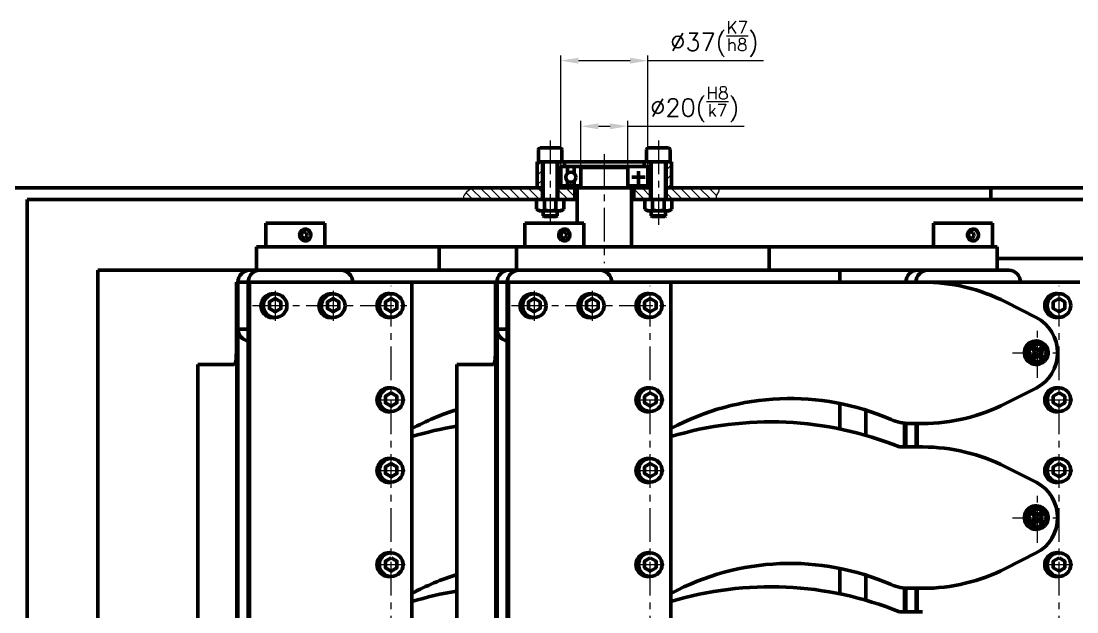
# Model space of a CAD drawing. Header units: millimetres. Extents: x 141 to 982, y 511 to 1105.
# Drawn here: x 235.7 to 385, y 748 to 831.6 of the extents above; entities that cross this region are included whole.
import ezdxf

# ---------------------------------------------------------------- set-up
doc = ezdxf.new("R2010")
doc.units = ezdxf.units.MM
doc.header["$LTSCALE"] = 0.3
doc.linetypes.add('CENTER', pattern=[50.8, 31.75, -6.35, 6.35, -6.35])
for name, color, linetype, lineweight in [('剖面线', 190, 'Continuous', 18), ('尺寸线', 6, 'Continuous', 18), ('粗实线', 7, 'Continuous', 50), ('细实线', 3, 'Continuous', 18), ('细点画线', 1, 'CENTER', 18)]:
    doc.layers.add(name, color=color, linetype=linetype, lineweight=lineweight)
doc.styles.add('我的样式', font='romans.shx', dxfattribs={"height": 2.5, "bigfont": 'chineset.shx'})
doc.dimstyles.new('我的样式', dxfattribs={"dimtxt": 2.5, "dimasz": 2.5, "dimexe": 0.75, "dimexo": 0.625, "dimtad": 1, "dimdec": 1, "dimlfac": 3, "dimdsep": 46, "dimtxsty": '我的样式', "dimcen": 2.5, "dimclrd": 256, "dimclre": 256, "dimclrt": 256, "dimadec": 0, "dimazin": 0, "dimtp": 0.018, "dimtm": 0.018, "dimtfac": 1, "dimtdec": 1, "dimtmove": 0, "dimatfit": 3, "dimfxl": 1, "dimlwd": 18, "dimlwe": 18, "dimarcsym": 0})

# ---------------------------------------------------------------- blocks, each defined once
blk = doc.blocks.new('*D24')
at = {"layer": 'Defpoints', "color": 0, "transparency": 16777216}
for p in [(321.49, 816.72), (314.82, 809.5), (321.49, 809.45)]:
    blk.add_point(p, dxfattribs=at)
at = {"layer": '尺寸线', "linetype": 'Continuous', "lineweight": 18, "transparency": 16777216}
for p, q in [((314.82, 810.13), (314.82, 817.47)), ((321.49, 810.08), (321.49, 817.47)), ((317.32, 816.72), (318.99, 816.72)), ((321.49, 816.72), (337.93, 816.72))]:
    blk.add_line(p, q, dxfattribs=at)
at = {"layer": '尺寸线', "transparency": 16777216}
for points in [[(317.32, 817.13), (317.32, 816.3), (314.82, 816.72)], [(318.99, 817.13), (318.99, 816.3), (321.49, 816.72)]]:
    blk.add_solid(points, dxfattribs=at)
at = {"layer": '尺寸线', "transparency": 16777216, "insert": (330.96, 819.8), "char_height": 2.5, "attachment_point": 5, "style": '我的样式'}
blk.add_mtext('{\\Fromans,chineset|c134;%%C20(\\H0.7x;\\SH8/k7;\\H1.4286x;)}', dxfattribs=at)
blk = doc.blocks.new('*D25')
at = {"layer": 'Defpoints', "color": 0, "transparency": 16777216}
for p in [(324.32, 826), (311.99, 809.5), (324.32, 809.5)]:
    blk.add_point(p, dxfattribs=at)
at = {"layer": '尺寸线', "linetype": 'Continuous', "lineweight": 18, "transparency": 16777216}
for p, q in [((311.99, 810.13), (311.99, 826.75)), ((314.49, 826), (321.82, 826)), ((324.32, 810.13), (324.32, 826.75)), ((324.32, 826), (340.68, 826))]:
    blk.add_line(p, q, dxfattribs=at)
at = {"layer": '尺寸线', "transparency": 16777216}
for points in [[(314.49, 826.41), (314.49, 825.58), (311.99, 826)], [(321.82, 826.41), (321.82, 825.58), (324.32, 826)]]:
    blk.add_solid(points, dxfattribs=at)
at = {"layer": '尺寸线', "transparency": 16777216, "insert": (333.75, 829.08), "char_height": 2.5, "attachment_point": 5, "style": '我的样式'}
blk.add_mtext('{\\Fromans,chineset|c134;%%C37(\\H0.7x;\\SK7/h8;\\H1.4286x;)}', dxfattribs=at)

msp = doc.modelspace()

# ---------------------------------------------------------------- hatches: boundary and pattern name
at = {"layer": '剖面线'}
h = msp.add_hatch(dxfattribs=at)
h.set_pattern_fill('ANSI31', color=256, scale=0.3)
h.paths.add_polyline_path([(309.404, 811.668), (308.658, 811.668), (308.658, 808.001), (309.404, 808.001)])
h.paths.add_polyline_path([(312.513, 811.668), (312.491, 811.668), (311.604, 811.668), (311.604, 808.001), (311.991, 808.001), (311.991, 811.001), (312.491, 811.001), (312.513, 811.001)])
h.paths.add_polyline_path([(324.711, 811.668), (323.824, 811.668), (323.802, 811.668), (323.802, 811.001), (324.224, 811.001), (324.324, 811.001), (324.324, 808.001), (324.711, 808.001)])
h.paths.add_polyline_path([(327.658, 811.668), (326.911, 811.668), (326.911, 808.001), (327.658, 808.001)])
h = msp.add_hatch(dxfattribs=at)
h.set_pattern_fill('ANSI31', color=256, scale=0.3)
h.paths.add_polyline_path([(312.513, 811.668), (312.491, 811.668), (311.604, 811.668), (311.604, 808.001), (311.991, 808.001), (311.991, 811.001), (312.491, 811.001), (312.513, 811.001)])
h = msp.add_hatch(dxfattribs=at)
h.set_pattern_fill('ANSI31', color=256, scale=0.1)
h.paths.add_polyline_path([(314.824, 808.301), (314.198, 808.301), (314.198, 808.001), (314.824, 808.001)])
h.paths.add_polyline_path([(322.118, 808.301), (321.491, 808.301), (321.491, 808.001), (321.491, 808.001), (322.118, 808.001)])
h = msp.add_hatch(dxfattribs=at)
h.set_pattern_fill('ANSI31', color=256, scale=0.3, angle=90)
edge = h.paths.add_edge_path()
edge.add_line((309.404, 808.001), (299.643, 808.001))
edge.add_spline(control_points=[(299.643, 808.001), (299.154, 807.749), (298.355, 807.277), (298.203, 806.64), (298.232, 806.335)], knot_values=[8.0073406, 8.0073406, 8.0073406, 8.0073406, 9.4987998, 10.6675155, 10.6675155, 10.6675155, 10.6675155], degree=3, periodic=0)
edge.add_line((298.232, 806.335), (309.404, 806.335))
edge.add_line((309.404, 806.335), (309.404, 808.001))
h.paths.add_polyline_path([(313.991, 808.001), (311.604, 808.001), (311.604, 806.335), (313.991, 806.335)])
h.paths.add_polyline_path([(324.711, 808.001), (322.324, 808.001), (322.324, 806.335), (324.711, 806.335)])
edge = h.paths.add_edge_path()
edge.add_spline(control_points=[(334.01, 806.335), (333.956, 806.532), (333.944, 806.915), (334.381, 807.457), (334.376, 807.818), (334.32, 808.001)], knot_values=[1.5201547, 1.5201547, 1.5201547, 1.5201547, 2.1416927, 2.752403, 3.3789013, 3.3789013, 3.3789013, 3.3789013], degree=3, periodic=0)
edge.add_line((334.32, 808.001), (326.911, 808.001))
edge.add_line((326.911, 808.001), (326.911, 806.335))
edge.add_line((326.911, 806.335), (334.01, 806.335))

# ---------------------------------------------------------------- linework, layer by layer
at = {"layer": '粗实线'}
for p, q in [((308.838, 813.418), (308.838, 811.668)), ((309.542, 813.668), (309.088, 813.668)), ((310.023, 813.668), (309.542, 813.668)), ((310.985, 813.668), (310.023, 813.668)), ((311.466, 813.668), (310.985, 813.668)), ((311.921, 813.668), (311.466, 813.668)), ((312.171, 811.668), (312.171, 813.418)), ((324.145, 811.668), (324.145, 813.418)), ((324.395, 813.668), (324.849, 813.668)), ((324.849, 813.668), (325.33, 813.668)), ((325.33, 813.668), (326.293, 813.668)), ((326.293, 813.668), (326.774, 813.668)), ((326.774, 813.668), (327.228, 813.668)), ((327.478, 813.418), (327.478, 811.668)), ((308.658, 808.001), (308.658, 811.668)), ((308.658, 811.668), (309.61, 811.668)), ((309.404, 811.668), (309.404, 806.335)), ((309.504, 811.668), (309.504, 806.335)), ((309.61, 811.668), (311.398, 811.668)), ((311.398, 811.668), (309.61, 811.668)), ((311.398, 811.668), (312.491, 811.668)), ((311.504, 806.335), (311.504, 811.668)), ((311.604, 806.335), (311.604, 811.668)), ((312.491, 811.668), (323.824, 811.668)), ((312.513, 811.001), (312.513, 811.668)), ((323.802, 811.001), (323.802, 811.668)), ((323.824, 811.668), (324.917, 811.668)), ((324.711, 806.335), (324.711, 811.668)), ((324.811, 806.335), (324.811, 811.668)), ((324.917, 811.668), (326.706, 811.668)), ((326.706, 811.668), (327.658, 811.668)), ((326.811, 811.668), (326.811, 806.335)), ((326.911, 811.668), (326.911, 806.335)), ((327.658, 811.668), (327.658, 808.001)), ((311.991, 811.001), (311.991, 808.001)), ((311.991, 811.001), (312.491, 811.001)), ((311.991, 808.101), (311.991, 810.901)), ((312.091, 811.001), (312.936, 811.001)), ((312.936, 811.001), (312.936, 810.025)), ((313.88, 811.001), (312.936, 811.001)), ((313.88, 810.053), (313.88, 811.001)), ((313.88, 811.001), (314.724, 811.001)), ((314.724, 811.001), (314.824, 811.001)), ((321.491, 811.001), (314.824, 811.001)), ((314.824, 810.901), (314.885, 811.001)), ((314.824, 810.901), (314.824, 808.101)), ((314.824, 810.901), (314.824, 808.001)), ((314.824, 810.901), (321.491, 810.901)), ((321.491, 810.901), (321.43, 811.001)), ((321.491, 811.001), (321.591, 811.001)), ((321.491, 808.101), (321.491, 810.901)), ((321.491, 808.001), (321.491, 810.901)), ((321.591, 811.001), (322.436, 811.001)), ((323.38, 811.001), (322.436, 811.001)), ((323.001, 808.537), (323.001, 810.354)), ((323.38, 811.001), (324.224, 811.001)), ((323.824, 811.001), (324.324, 811.001)), ((324.324, 808.001), (324.324, 811.001)), ((324.324, 810.901), (324.324, 808.101)), ((311.991, 808.301), (314.824, 808.301)), ((312.936, 808.978), (312.936, 808.301)), ((313.88, 808.301), (313.88, 808.949)), ((314.198, 808.001), (314.198, 808.301)), ((321.491, 808.301), (324.324, 808.301)), ((322.08, 809.501), (323.922, 809.501)), ((322.118, 808.001), (322.118, 808.301)), ((234.824, 808.001), (309.404, 808.001)), ((311.604, 808.001), (324.711, 808.001)), ((313.991, 806.335), (313.991, 808.001)), ((314.324, 808.001), (314.324, 803.001)), ((314.824, 808.001), (321.491, 808.001)), ((321.991, 799.668), (321.991, 808.001)), ((322.324, 808.001), (322.324, 806.335)), ((326.911, 808.001), (372.824, 808.001)), ((372.824, 808.001), (372.824, 806.335)), ((431.491, 808.001), (372.824, 808.001)), ((236.491, 636.335), (236.491, 806.335)), ((236.491, 806.335), (314.324, 806.335)), ((308.58, 806.335), (308.58, 804.971)), ((309.685, 804.855), (309.685, 806.335)), ((311.324, 806.335), (311.324, 804.855)), ((312.429, 806.335), (312.429, 804.971)), ((321.991, 806.335), (322.158, 806.335)), ((322.158, 806.335), (372.824, 806.335)), ((323.887, 806.335), (323.887, 804.971)), ((324.992, 806.335), (324.992, 804.855)), ((326.631, 804.855), (326.631, 806.335)), ((327.736, 806.335), (327.736, 804.971)), ((372.824, 806.335), (431.491, 806.335)), ((308.58, 804.971), (308.963, 804.75)), ((309.504, 804.75), (308.963, 804.75)), ((309.504, 804.75), (311.504, 804.75)), ((309.504, 804.75), (309.504, 804.03)), ((309.588, 803.947), (309.504, 804.03)), ((309.504, 804.03), (311.504, 804.03)), ((311.421, 803.947), (309.588, 803.947)), ((311.504, 804.03), (311.421, 803.947)), ((311.504, 804.03), (311.504, 804.75)), ((312.046, 804.75), (311.504, 804.75)), ((312.046, 804.75), (312.429, 804.971)), ((324.27, 804.75), (323.887, 804.971)), ((324.27, 804.75), (324.811, 804.75)), ((326.811, 804.75), (324.811, 804.75)), ((324.811, 804.03), (324.811, 804.75)), ((324.811, 804.03), (324.895, 803.947)), ((326.811, 804.03), (324.811, 804.03)), ((324.895, 803.947), (326.728, 803.947)), ((326.728, 803.947), (326.811, 804.03)), ((326.811, 804.75), (326.811, 804.03)), ((326.811, 804.75), (327.353, 804.75)), ((327.736, 804.971), (327.353, 804.75)), ((270.283, 803.001), (270.283, 799.668)), ((270.535, 803.001), (270.283, 803.001)), ((278.617, 803.001), (270.535, 803.001)), ((278.617, 799.668), (278.617, 803.001)), ((306.932, 803.001), (306.932, 799.668)), ((307.183, 803.001), (306.932, 803.001)), ((315.265, 803.001), (307.183, 803.001)), ((315.265, 799.668), (315.265, 803.001)), ((364.758, 803.001), (364.758, 799.668)), ((365.009, 803.001), (364.758, 803.001)), ((373.091, 803.001), (365.009, 803.001)), ((373.091, 799.668), (373.091, 803.001)), ((275.561, 801.791), (275.261, 801.432)), ((275.261, 801.432), (275.403, 800.975)), ((275.403, 800.975), (275.845, 800.878)), ((276.004, 801.694), (275.561, 801.791)), ((275.845, 800.878), (276.146, 801.237)), ((276.146, 801.237), (276.004, 801.694)), ((312.295, 801.791), (311.994, 801.432)), ((311.994, 801.432), (312.136, 800.975)), ((312.136, 800.975), (312.579, 800.878)), ((312.737, 801.694), (312.295, 801.791)), ((312.579, 800.878), (312.88, 801.237)), ((312.88, 801.237), (312.737, 801.694)), ((369.923, 801.791), (369.622, 801.432)), ((369.622, 801.432), (369.764, 800.975)), ((369.764, 800.975), (370.207, 800.878)), ((370.366, 801.694), (369.923, 801.791)), ((370.207, 800.878), (370.508, 801.237)), ((370.508, 801.237), (370.366, 801.694)), ((268.936, 799.668), (268.936, 796.335)), ((268.936, 799.668), (294.824, 799.668)), ((294.824, 799.668), (294.824, 796.335)), ((294.824, 799.668), (305.74, 799.668)), ((305.74, 799.668), (305.74, 796.335)), ((305.74, 799.668), (308.125, 799.668)), ((313.231, 799.668), (308.125, 799.668)), ((313.231, 799.668), (315.657, 799.668)), ((315.657, 799.668), (320.191, 799.668)), ((320.191, 799.668), (341.491, 799.668)), ((341.491, 796.335), (341.491, 799.668)), ((341.491, 799.668), (373.727, 799.668)), ((373.727, 799.668), (373.727, 796.335)), ((373.727, 798.001), (434.824, 798.001)), ((246.491, 796.335), (246.491, 646.335)), ((267.982, 796.335), (246.491, 796.335)), ((267.982, 796.335), (269.429, 796.335)), ((272.258, 796.335), (269.429, 796.335)), ((272.258, 796.335), (294.824, 796.335)), ((294.824, 796.335), (304.63, 796.335)), ((304.63, 796.335), (306.077, 796.335)), ((314.325, 796.335), (306.077, 796.335)), ((314.325, 796.335), (315.657, 796.335)), ((315.657, 796.335), (315.698, 796.335)), ((317.567, 796.335), (315.698, 796.335)), ((317.567, 796.335), (320.191, 796.335)), ((320.191, 796.335), (341.491, 796.335)), ((341.491, 796.335), (373.727, 796.335)), ((351.491, 794.668), (351.491, 796.335)), ((361.491, 796.016), (361.491, 796.335)), ((375.393, 796.335), (373.727, 796.335)), ((266.109, 794.668), (266.109, 784.668)), ((266.109, 794.668), (266.167, 794.668)), ((266.167, 658.001), (266.167, 794.668)), ((266.34, 794.668), (266.167, 794.668)), ((267.787, 794.668), (266.34, 794.668)), ((266.34, 794.668), (266.34, 788.001)), ((266.34, 794.668), (266.34, 658.001)), ((267.787, 794.668), (267.787, 788.001)), ((267.787, 794.668), (267.787, 658.001)), ((267.961, 794.668), (267.787, 794.668)), ((267.961, 794.668), (267.961, 658.001)), ((290.94, 794.668), (267.961, 794.668)), ((302.758, 794.668), (290.94, 794.668)), ((290.94, 658.001), (290.94, 794.668)), ((302.758, 794.668), (302.758, 784.668)), ((302.758, 794.668), (302.815, 794.668)), ((302.815, 658.001), (302.815, 794.668)), ((302.989, 794.668), (302.815, 794.668)), ((304.436, 794.668), (302.989, 794.668)), ((302.989, 794.668), (302.989, 788.001)), ((302.989, 794.668), (302.989, 658.001)), ((304.436, 794.668), (304.436, 788.001)), ((304.61, 794.668), (304.436, 794.668)), ((304.436, 794.668), (304.436, 658.001)), ((304.61, 794.668), (304.61, 658.001)), ((327.589, 794.668), (304.61, 794.668)), ((363.196, 794.668), (327.589, 794.668)), ((327.589, 658.001), (327.589, 794.668)), ((385.415, 794.668), (363.196, 794.668)), ((379.243, 789.668), (374.94, 791.853)), ((266.34, 788.001), (267.787, 788.001)), ((302.989, 788.001), (304.436, 788.001)), ((380.188, 786.039), (380.058, 786.115)), ((378.588, 784.111), (379.11, 784.609)), ((378.624, 785.28), (378.921, 785.563)), ((379.114, 784.75), (378.624, 785.28)), ((379.388, 784.307), (378.867, 783.81)), ((378.921, 785.563), (379.411, 785.033)), ((380.017, 783.773), (379.528, 784.303)), ((379.55, 785.029), (380.072, 785.526)), ((379.824, 784.586), (380.314, 784.056)), ((380.35, 785.225), (379.829, 784.727)), ((380.072, 785.526), (380.35, 785.225)), ((260.668, 669.668), (260.668, 783.001)), ((265.819, 783.001), (260.668, 783.001)), ((297.317, 669.668), (297.317, 783.001)), ((302.468, 783.001), (297.317, 783.001)), ((378.867, 783.81), (378.588, 784.111)), ((380.314, 784.056), (380.017, 783.773)), ((380.058, 783.221), (380.188, 783.297)), ((380.481, 783.517), (380.188, 783.297)), ((374.94, 777.483), (379.243, 779.668)), ((351.491, 773.887), (351.491, 777.492)), ((355.143, 772.984), (355.143, 776.553)), ((341.675, 774.891), (341.502, 774.891)), ((360.642, 771.335), (360.642, 774.704)), ((360.815, 774.688), (360.815, 771.335)), ((361.324, 774.668), (363.196, 774.668)), ((362.262, 774.668), (362.262, 771.335)), ((362.436, 774.668), (362.436, 771.335)), ((363.196, 771.335), (359.913, 771.335)), ((379.243, 766.335), (374.94, 768.519)), ((378.624, 761.946), (378.921, 762.229)), ((379.114, 761.417), (378.624, 761.946)), ((378.921, 762.229), (379.411, 761.7)), ((379.55, 761.695), (380.072, 762.193)), ((380.35, 761.891), (379.829, 761.394)), ((380.188, 762.706), (380.058, 762.782)), ((380.072, 762.193), (380.35, 761.891)), ((378.588, 760.778), (379.11, 761.275)), ((378.867, 760.477), (378.588, 760.778)), ((379.388, 760.974), (378.867, 760.477)), ((380.017, 760.44), (379.528, 760.97)), ((379.824, 761.253), (380.314, 760.723)), ((380.314, 760.723), (380.017, 760.44)), ((380.058, 759.888), (380.188, 759.963)), ((380.481, 760.183), (380.188, 759.963)), ((374.94, 754.15), (379.243, 756.335)), ((351.491, 750.554), (351.491, 754.158)), ((355.143, 749.651), (355.143, 753.22)), ((360.642, 748.001), (360.642, 751.371)), ((360.815, 751.355), (360.815, 748.001)), ((361.324, 751.335), (363.196, 751.335)), ((362.262, 751.335), (362.262, 748.001)), ((362.436, 751.335), (362.436, 748.001)), ((363.196, 748.001), (359.913, 748.001))]:
    msp.add_line(p, q, dxfattribs=at)
for points in [[(271.603, 792.323), (270.788, 791.853), (270.788, 790.911), (271.603, 790.441), (272.419, 790.911), (272.419, 791.853)], [(279.81, 792.323), (278.995, 791.853), (278.995, 790.911), (279.81, 790.441), (280.625, 790.911), (280.625, 791.853)], [(288.017, 792.323), (287.202, 791.853), (287.202, 790.911), (288.017, 790.441), (288.832, 790.911), (288.832, 791.853)], [(308.252, 792.323), (307.437, 791.853), (307.437, 790.911), (308.252, 790.441), (309.067, 790.911), (309.067, 791.853)], [(316.459, 792.323), (315.644, 791.853), (315.644, 790.911), (316.459, 790.441), (317.274, 790.911), (317.274, 791.853)], [(324.666, 792.323), (323.851, 791.853), (323.851, 790.911), (324.666, 790.441), (325.481, 790.911), (325.481, 791.853)], [(382.492, 792.323), (381.677, 791.853), (381.677, 790.911), (382.492, 790.441), (383.307, 790.911), (383.307, 791.853)], [(288.017, 778.99), (287.202, 778.519), (287.202, 777.578), (288.017, 777.107), (288.832, 777.578), (288.832, 778.519)], [(324.666, 778.99), (323.851, 778.519), (323.851, 777.578), (324.666, 777.107), (325.481, 777.578), (325.481, 778.519)], [(382.492, 778.99), (381.677, 778.519), (381.677, 777.578), (382.492, 777.107), (383.307, 777.578), (383.307, 778.519)], [(288.017, 768.99), (287.202, 768.519), (287.202, 767.578), (288.017, 767.107), (288.832, 767.578), (288.832, 768.519)], [(324.666, 768.99), (323.851, 768.519), (323.851, 767.578), (324.666, 767.107), (325.481, 767.578), (325.481, 768.519)], [(382.492, 768.99), (381.677, 768.519), (381.677, 767.578), (382.492, 767.107), (383.307, 767.578), (383.307, 768.519)], [(288.017, 755.657), (287.202, 755.186), (287.202, 754.245), (288.017, 753.774), (288.832, 754.245), (288.832, 755.186)], [(324.666, 755.657), (323.851, 755.186), (323.851, 754.245), (324.666, 753.774), (325.481, 754.245), (325.481, 755.186)], [(382.492, 755.657), (381.677, 755.186), (381.677, 754.245), (382.492, 753.774), (383.307, 754.245), (383.307, 755.186)]]:
    msp.add_lwpolyline(points, close=True, dxfattribs=at)
at = {"layer": '粗实线', "flags": 128}
for points in [[(266.109, 784.668), (266.103, 784.343), (266.087, 784.03), (266.06, 783.742), (266.024, 783.49), (265.98, 783.282), (265.93, 783.128), (265.876, 783.033), (265.819, 783.001)], [(302.758, 784.668), (302.752, 784.343), (302.736, 784.03), (302.709, 783.742), (302.673, 783.49), (302.629, 783.282), (302.579, 783.128), (302.525, 783.033), (302.468, 783.001)]]:
    msp.add_lwpolyline(points, dxfattribs=at)
at = {"layer": '粗实线'}
for centre, radius in [((313.424, 809.501), 0.716), ((271.603, 791.322), 1.669), ((279.81, 791.322), 1.669), ((288.017, 791.352), 1.669), ((308.252, 791.322), 1.669), ((316.459, 791.322), 1.669), ((324.666, 791.352), 1.669), ((382.492, 791.352), 1.669), ((379.458, 784.654), 1.236), ((288.017, 778.018), 1.669), ((324.666, 778.018), 1.669), ((382.492, 778.018), 1.669), ((288.017, 768.019), 1.669), ((324.666, 768.019), 1.669), ((382.492, 768.019), 1.669), ((379.458, 761.32), 1.236), ((288.017, 754.685), 1.669), ((324.666, 754.685), 1.669), ((382.492, 754.685), 1.669)]:
    msp.add_circle(centre, radius, dxfattribs=at)
for centre, radius, start, end in [((309.088, 813.418), 0.25, 90, 180), ((311.921, 813.418), 0.25, 0, 90), ((324.395, 813.418), 0.25, 90, 180), ((327.228, 813.418), 0.25, 0, 90), ((312.091, 810.901), 0.1, 90, 180), ((314.724, 810.901), 0.1, 0, 90), ((321.591, 810.901), 0.1, 90, 180), ((324.224, 810.901), 0.1, 0, 90), ((309.227, 805.808), 1.058, 232.28135, 295.64917), ((310.504, 808.025), 3.274, 255.50576, 284.49424), ((311.782, 805.808), 1.058, 244.35083, 307.71865), ((324.534, 805.808), 1.058, 232.28135, 295.64917), ((325.811, 808.025), 3.274, 255.50576, 284.49424), ((327.089, 805.808), 1.058, 244.35083, 307.71865), ((267.994, 794.681), 1.654, 90.44171, 180.43544), ((269.441, 794.681), 1.654, 90.44181, 180.43517), ((280.905, 794.681), 1.654, 359.56486, 89.55815), ((304.643, 794.681), 1.654, 90.44185, 180.43518), ((306.09, 794.681), 1.654, 90.4418, 180.43526), ((317.554, 794.681), 1.654, 359.56476, 89.5582), ((362.469, 794.681), 1.654, 90.44176, 180.43531), ((363.916, 794.681), 1.654, 90.44185, 180.43514), ((375.38, 794.681), 1.654, 359.5649, 89.55812), ((363.188, 768.731), 25.937, 63.0571, 89.98287), ((271.291, 791.322), 1.698, 79.39014, 280.60986), ((279.498, 791.322), 1.698, 79.39014, 280.60986), ((287.704, 791.352), 1.698, 79.39014, 280.60986), ((307.94, 791.322), 1.698, 79.39014, 280.60986), ((316.146, 791.322), 1.698, 79.39014, 280.60986), ((324.353, 791.352), 1.698, 79.39014, 280.60986), ((382.179, 791.352), 1.698, 79.39014, 280.60986), ((376.667, 784.668), 5.625, 297.25745, 62.74255), ((267.997, 787.99), 1.657, 179.60062, 262.73167), ((304.646, 787.99), 1.657, 179.60089, 262.7315), ((379.252, 784.671), 1.659, 133.04167, 299.07012), ((379.418, 784.668), 1.573, 60.6732, 299.3268), ((379.243, 784.711), 1.623, 59.86724, 133.79268), ((379.381, 784.667), 1.592, 313.73064, 59.52119), ((379.04, 784.682), 0.101, 313.8105, 42.64714), ((379.456, 784.237), 0.0975, 42.58802, 133.76603), ((379.483, 785.099), 0.0975, 222.58802, 313.76603), ((379.899, 784.654), 0.101, 133.8105, 222.64714), ((287.704, 778.018), 1.698, 79.39014, 280.60986), ((324.353, 778.018), 1.698, 79.39014, 280.60986), ((382.179, 778.018), 1.698, 79.39014, 280.60986), ((344.463, 742.565), 35.627, 66.39316, 118.27178), ((363.188, 800.605), 25.937, 270.01713, 296.9429), ((307.878, 742.396), 35.806, 107.1558, 118.23318), ((361.325, 781.148), 6.48, 246.39322, 269.98841), ((305.043, 726.288), 48.604, 99.14673, 106.86756), ((341.677, 726.343), 48.547, 67.93588, 106.86973), ((363.188, 745.397), 25.937, 63.05718, 89.9828), ((287.704, 768.019), 1.698, 79.39014, 280.60986), ((324.353, 768.019), 1.698, 79.39014, 280.60986), ((382.179, 768.019), 1.698, 79.39014, 280.60986), ((376.667, 761.335), 5.625, 297.25754, 62.74246), ((379.252, 761.337), 1.659, 133.04173, 299.07027), ((379.418, 761.335), 1.573, 60.6732, 299.3268), ((379.243, 761.378), 1.623, 59.86694, 133.79355), ((379.381, 761.334), 1.592, 313.73086, 59.52091), ((379.04, 761.348), 0.101, 313.81268, 42.64496), ((379.456, 760.904), 0.0975, 42.57599, 133.7699), ((379.483, 761.766), 0.0975, 222.59215, 313.75374), ((379.899, 761.321), 0.101, 133.80618, 222.65122), ((287.704, 754.685), 1.698, 79.39014, 280.60986), ((324.353, 754.685), 1.698, 79.39014, 280.60986), ((382.179, 754.685), 1.698, 79.39014, 280.60986), ((344.463, 719.232), 35.627, 66.39317, 118.27178), ((307.878, 719.063), 35.805, 107.15572, 118.23325), ((363.188, 777.272), 25.937, 270.01711, 296.94287), ((341.677, 703.01), 48.547, 67.93589, 106.8697), ((361.325, 757.815), 6.48, 246.39308, 269.98855), ((305.043, 702.952), 48.606, 99.14689, 106.86731)]:
    msp.add_arc(centre, radius, start, end, dxfattribs=at)
for points, knots in [([(275.875, 802.168), (275.787, 802.159), (275.612, 802.141), (275.371, 802), (275.182, 801.792), (275.07, 801.529), (275.052, 801.246), (275.129, 800.975), (275.288, 800.743), (275.513, 800.575), (275.775, 800.492), (276.04, 800.504), (276.279, 800.607), (276.47, 800.79), (276.596, 801.036), (276.643, 801.316), (276.607, 801.595), (276.494, 801.845), (276.312, 802.038), (276.095, 802.15), (275.941, 802.163), (275.875, 802.168)], [0, 0, 0, 0, 0.0529655, 0.1059071, 0.1594895, 0.2135511, 0.2668961, 0.3194447, 0.372358, 0.4262188, 0.4801543, 0.5331855, 0.5857484, 0.6389615, 0.6929775, 0.7467007, 0.7994514, 0.8520839, 0.9056162, 0.9596816, 1, 1, 1, 1]), ([(312.524, 802.168), (312.436, 802.159), (312.261, 802.141), (312.019, 802), (311.83, 801.792), (311.719, 801.529), (311.701, 801.246), (311.777, 800.975), (311.937, 800.743), (312.161, 800.575), (312.424, 800.492), (312.689, 800.504), (312.928, 800.607), (313.119, 800.79), (313.245, 801.036), (313.292, 801.316), (313.256, 801.595), (313.143, 801.845), (312.961, 802.038), (312.743, 802.15), (312.59, 802.163), (312.524, 802.168)], [0, 0, 0, 0, 0.0529657, 0.1059071, 0.15949, 0.2135513, 0.2668964, 0.3194448, 0.3723588, 0.4262191, 0.4801544, 0.5331857, 0.5857486, 0.6389619, 0.6929779, 0.746701, 0.7994517, 0.8520841, 0.9056164, 0.9596822, 1, 1, 1, 1]), ([(370.35, 802.168), (370.262, 802.159), (370.087, 802.141), (369.846, 802), (369.656, 801.792), (369.545, 801.529), (369.527, 801.246), (369.603, 800.975), (369.763, 800.743), (369.988, 800.575), (370.25, 800.492), (370.515, 800.504), (370.754, 800.607), (370.945, 800.79), (371.071, 801.036), (371.118, 801.316), (371.082, 801.595), (370.969, 801.845), (370.787, 802.038), (370.57, 802.15), (370.416, 802.163), (370.35, 802.168)], [0, 0, 0, 0, 0.0529655, 0.1059071, 0.1594901, 0.2135513, 0.2668964, 0.3194449, 0.3723582, 0.426219, 0.4801544, 0.5331857, 0.5857486, 0.6389616, 0.6929777, 0.7467008, 0.7994515, 0.852084, 0.9056163, 0.9596817, 1, 1, 1, 1])]:
    msp.add_open_spline(points, degree=3, knots=knots, dxfattribs=at)
at = {"layer": '细实线'}
for p, q in [((309.604, 806.335), (309.604, 811.668)), ((311.404, 811.668), (311.404, 806.335)), ((324.911, 811.668), (324.911, 806.335)), ((326.711, 806.335), (326.711, 811.668)), ((309.604, 803.947), (309.604, 804.75)), ((311.404, 804.75), (311.404, 803.947)), ((324.911, 804.75), (324.911, 803.947)), ((326.711, 803.947), (326.711, 804.75))]:
    msp.add_line(p, q, dxfattribs=at)
for points, knots in [([(299.643, 808.001), (299.154, 807.749), (298.355, 807.277), (298.203, 806.64), (298.232, 806.335)], [8.0073406, 8.0073406, 8.0073406, 8.0073406, 9.4987998, 10.6675155, 10.6675155, 10.6675155, 10.6675155]), ([(334.32, 808.001), (334.376, 807.818), (334.381, 807.457), (333.944, 806.915), (333.956, 806.532), (334.01, 806.335)], [1.5201547, 1.5201547, 1.5201547, 1.5201547, 2.146653, 2.7573634, 3.3789013, 3.3789013, 3.3789013, 3.3789013])]:
    msp.add_open_spline(points, degree=3, knots=knots, dxfattribs=at)
at = {"layer": '细点画线', "ltscale": 0.5}
for p, q in [((310.504, 814.716), (310.504, 802.784)), ((325.811, 814.716), (325.811, 802.784)), ((318.158, 812.782), (318.158, 797.335)), ((288.017, 658.859), (288.017, 794.124)), ((324.666, 658.859), (324.666, 794.124)), ((382.492, 658.859), (382.492, 794.124)), ((268.369, 791.352), (290.212, 791.352)), ((305.018, 791.352), (326.86, 791.352)), ((379.458, 781.102), (379.458, 788.206)), ((375.906, 784.654), (383.01, 784.654)), ((285.757, 778.018), (289.987, 778.018)), ((322.406, 778.018), (326.636, 778.018)), ((380.232, 778.018), (384.462, 778.018)), ((285.757, 768.019), (289.987, 768.019)), ((322.405, 768.019), (326.636, 768.019)), ((380.232, 768.019), (384.462, 768.019)), ((379.458, 757.769), (379.458, 764.872)), ((375.906, 761.32), (383.01, 761.32)), ((285.757, 754.685), (289.987, 754.685)), ((322.406, 754.685), (326.636, 754.685)), ((380.232, 754.685), (384.462, 754.685))]:
    msp.add_line(p, q, dxfattribs=at)
at = {"layer": '细点画线'}
for p, q in [((271.603, 793.437), (271.603, 789.206)), ((279.81, 793.437), (279.81, 789.206)), ((308.252, 793.437), (308.252, 789.206)), ((316.459, 793.437), (316.459, 789.206)), ((379.458, 784.654), (379.458, 784.654)), ((379.458, 784.654), (379.458, 784.654)), ((379.458, 761.32), (379.458, 761.32)), ((379.458, 761.32), (379.458, 761.32))]:
    msp.add_line(p, q, dxfattribs=at)

# ---------------------------------------------------------------- dimensions: what is measured, and where the dimension line sits
at = {"layer": '尺寸线'}
dim = msp.add_linear_dim(base=(324.324, 825.997), p1=(311.991, 809.501), p2=(324.324, 809.501), text='{\\Fromans,chineset|c134;%%C<>(\\H0.7x;\\SK7/h8;\\H1.4286x;)}', dimstyle='我的样式', dxfattribs=at)
dim.commit()
dim.dimension.update_dxf_attribs({"geometry": '*D25', "text_midpoint": (333.753, 825.997), "dimtype": 160})
dim = msp.add_linear_dim(base=(321.491, 816.717), p1=(314.824, 809.501), p2=(321.491, 809.451), text='{\\Fromans,chineset|c134;%%C<>(\\H0.7x;\\SH8/k7;\\H1.4286x;)}', dimstyle='我的样式', dxfattribs=at)
dim.commit()
dim.dimension.update_dxf_attribs({"geometry": '*D24', "text_midpoint": (330.961, 819.8)})

doc.saveas('drawing.dxf')
